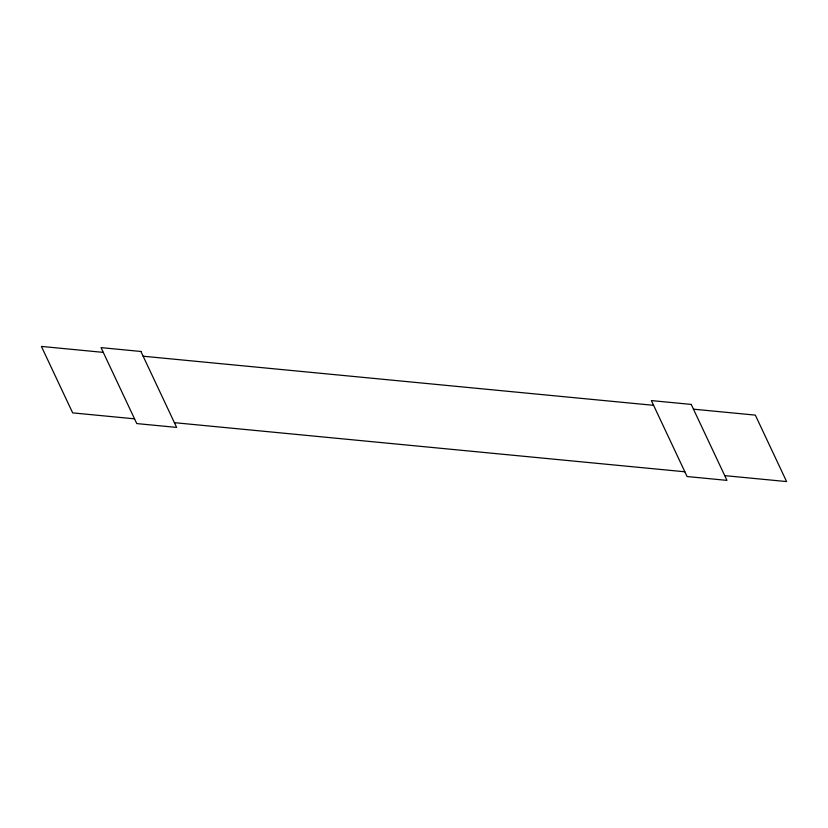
<?xml version="1.0" encoding="UTF-8"?>
<svg xmlns="http://www.w3.org/2000/svg" width="828" height="828" viewBox="0 0 828 828"><rect width="100%" height="100%" fill="white"/><g stroke="black" fill="none" stroke-linecap="round" stroke-linejoin="round"><path stroke-width="1.24" d="M103.272 352.376L41.4 346.425L72.667 412.882L134.55 418.833M143.13 356.216L653.592 405.327M693.45 409.167L755.333 415.118L786.6 481.575L724.728 475.624M174.408 422.673L684.87 471.784M140.905 351.465L101.037 347.625L136.775 423.584L176.643 427.414L140.905 351.465M691.225 404.416L651.357 400.586L687.095 476.535L726.963 480.375L691.225 404.416"/></g></svg>
